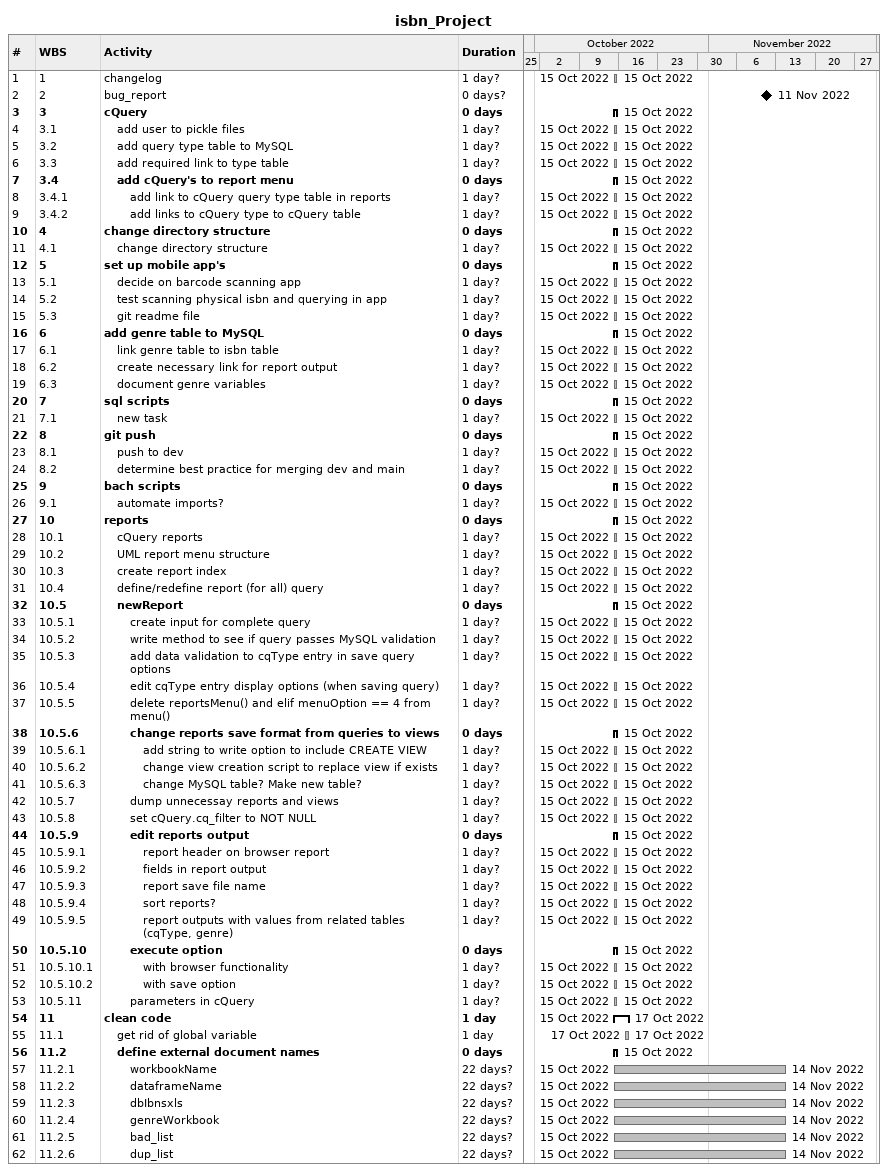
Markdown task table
isbn_Project

| ID | WBS | Task | Duration | Start | Finish |
|---|---|---|---|---|---|
| 1 | 1 | changelog | 1d? | 2022-10-15 | 2022-10-15 |
| 2 | 2 | bug_report | 0d? | 2022-11-11 | 2022-11-11 |
| 3 | 3 | **cQuery** | 0d | 2022-10-15 | 2022-10-15 |
| 4 | 3.1 | add user to pickle files | 1d? | 2022-10-15 | 2022-10-15 |
| 5 | 3.2 | add query type table to MySQL | 1d? | 2022-10-15 | 2022-10-15 |
| 6 | 3.3 | add required link to type table | 1d? | 2022-10-15 | 2022-10-15 |
| 7 | 3.4 | **add cQuery's to report menu** | 0d | 2022-10-15 | 2022-10-15 |
| 8 | 3.4.1 | add link to cQuery query type table in reports | 1d? | 2022-10-15 | 2022-10-15 |
| 9 | 3.4.2 | add links to cQuery type to cQuery table | 1d? | 2022-10-15 | 2022-10-15 |
| 10 | 4 | **change directory structure** | 0d | 2022-10-15 | 2022-10-15 |
| 11 | 4.1 | change directory structure | 1d? | 2022-10-15 | 2022-10-15 |
| 12 | 5 | **set up mobile app's** | 0d | 2022-10-15 | 2022-10-15 |
| 13 | 5.1 | decide on barcode scanning app | 1d? | 2022-10-15 | 2022-10-15 |
| 14 | 5.2 | test scanning physical isbn and querying in app | 1d? | 2022-10-15 | 2022-10-15 |
| 15 | 5.3 | git readme file | 1d? | 2022-10-15 | 2022-10-15 |
| 16 | 6 | **add genre table to MySQL** | 0d | 2022-10-15 | 2022-10-15 |
| 17 | 6.1 | link genre table to isbn table | 1d? | 2022-10-15 | 2022-10-15 |
| 18 | 6.2 | create necessary link for report output | 1d? | 2022-10-15 | 2022-10-15 |
| 19 | 6.3 | document genre variables | 1d? | 2022-10-15 | 2022-10-15 |
| 20 | 7 | **sql scripts** | 0d | 2022-10-15 | 2022-10-15 |
| 21 | 7.1 | new task | 1d? | 2022-10-15 | 2022-10-15 |
| 22 | 8 | **git push** | 0d | 2022-10-15 | 2022-10-15 |
| 23 | 8.1 | push to dev | 1d? | 2022-10-15 | 2022-10-15 |
| 24 | 8.2 | determine best practice for merging dev and main | 1d? | 2022-10-15 | 2022-10-15 |
| 25 | 9 | **bach scripts** | 0d | 2022-10-15 | 2022-10-15 |
| 26 | 9.1 | automate imports? | 1d? | 2022-10-15 | 2022-10-15 |
| 27 | 10 | **reports** | 0d | 2022-10-15 | 2022-10-15 |
| 28 | 10.1 | cQuery reports | 1d? | 2022-10-15 | 2022-10-15 |
| 29 | 10.2 | UML report menu structure | 1d? | 2022-10-15 | 2022-10-15 |
| 30 | 10.3 | create report index | 1d? | 2022-10-15 | 2022-10-15 |
| 31 | 10.4 | define/redefine report (for all) query | 1d? | 2022-10-15 | 2022-10-15 |
| 32 | 10.5 | **newReport** | 0d | 2022-10-15 | 2022-10-15 |
| 33 | 10.5.1 | create input for complete query | 1d? | 2022-10-15 | 2022-10-15 |
| 34 | 10.5.2 | write method to see if query passes MySQL validation | 1d? | 2022-10-15 | 2022-10-15 |
| 35 | 10.5.3 | add data validation to cqType entry in save query options | 1d? | 2022-10-15 | 2022-10-15 |
| 36 | 10.5.4 | edit cqType entry display options (when saving query) | 1d? | 2022-10-15 | 2022-10-15 |
| 37 | 10.5.5 | delete reportsMenu() and elif menuOption == 4 from menu() | 1d? | 2022-10-15 | 2022-10-15 |
| 38 | 10.5.6 | **change reports save format from queries to views** | 0d | 2022-10-15 | 2022-10-15 |
| 39 | 10.5.6.1 | add string to write option to include CREATE VIEW | 1d? | 2022-10-15 | 2022-10-15 |
| 40 | 10.5.6.2 | change view creation script to replace view if exists | 1d? | 2022-10-15 | 2022-10-15 |
| 41 | 10.5.6.3 | change MySQL table? Make new table? | 1d? | 2022-10-15 | 2022-10-15 |
| 42 | 10.5.7 | dump unnecessay reports and views | 1d? | 2022-10-15 | 2022-10-15 |
| 43 | 10.5.8 | set cQuery.cq_filter to NOT NULL | 1d? | 2022-10-15 | 2022-10-15 |
| 44 | 10.5.9 | **edit reports output** | 0d | 2022-10-15 | 2022-10-15 |
| 45 | 10.5.9.1 | report header on browser report | 1d? | 2022-10-15 | 2022-10-15 |
| 46 | 10.5.9.2 | fields in report output | 1d? | 2022-10-15 | 2022-10-15 |
| 47 | 10.5.9.3 | report save file name | 1d? | 2022-10-15 | 2022-10-15 |
| 48 | 10.5.9.4 | sort reports? | 1d? | 2022-10-15 | 2022-10-15 |
| 49 | 10.5.9.5 | report outputs with values from related tables (cqType, genre) | 1d? | 2022-10-15 | 2022-10-15 |
| 50 | 10.5.10 | **execute option** | 0d | 2022-10-15 | 2022-10-15 |
| 51 | 10.5.10.1 | with browser functionality | 1d? | 2022-10-15 | 2022-10-15 |
| 52 | 10.5.10.2 | with save option | 1d? | 2022-10-15 | 2022-10-15 |
| 53 | 10.5.11 | parameters in cQuery | 1d? | 2022-10-15 | 2022-10-15 |
| 54 | 11 | **clean code** | 1d | 2022-10-15 | 2022-10-17 |
| 55 | 11.1 | get rid of global variable | 1d | 2022-10-17 | 2022-10-17 |
| 56 | 11.2 | **define external document names** | 0d | 2022-10-15 | 2022-10-15 |
| 57 | 11.2.1 | workbookName | 22d? | 2022-10-15 | 2022-11-14 |
| 58 | 11.2.2 | dataframeName | 22d? | 2022-10-15 | 2022-11-14 |
| 59 | 11.2.3 | dbIbnsxls | 22d? | 2022-10-15 | 2022-11-14 |
| 60 | 11.2.4 | genreWorkbook | 22d? | 2022-10-15 | 2022-11-14 |
| 61 | 11.2.5 | bad_list | 22d? | 2022-10-15 | 2022-11-14 |
| 62 | 11.2.6 | dup_list | 22d? | 2022-10-15 | 2022-11-14 |
